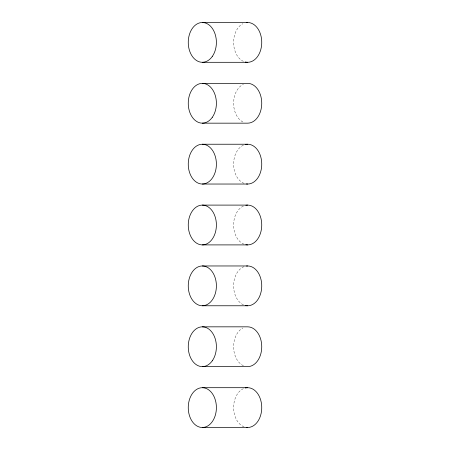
<?xml version="1.0" encoding="UTF-8"?>
<svg xmlns="http://www.w3.org/2000/svg" width="450" height="450" viewBox="0 0 450 450"><rect width="100%" height="100%" fill="white"/><g stroke="black" fill="none" stroke-linecap="round" stroke-linejoin="round"><path stroke-width="0.34" stroke-dasharray="2.25 1.69" d="M243.444 61.38A19.901 14.074 -90 0 1 233.606 42.834A19.901 14.074 -90 0 1 242.865 23.698M242.865 121.967A19.901 14.074 -90 0 1 233.606 102.831A19.901 14.074 -90 0 1 243.444 84.285M244.029 183.358A19.901 14.074 -90 0 1 233.606 164.565A19.901 14.074 -90 0 1 243.444 145.153M244.029 244.221A19.901 14.074 -90 0 1 233.601 225A19.901 14.074 -90 0 1 244.029 205.779M243.444 304.847A19.901 14.074 -90 0 1 233.606 285.435A19.901 14.074 -90 0 1 244.029 266.642M243.444 365.715A19.901 14.074 -90 0 1 233.606 347.169A19.901 14.074 -90 0 1 242.865 328.033M244.029 426.819A19.901 14.074 -90 0 1 233.606 408.032A19.901 14.074 -90 0 1 243.444 388.62"/><path stroke-width="0.67" d="M202.326 22.5L247.674 22.5M202.326 62.303L247.674 62.303M202.326 83.368L247.674 83.368A19.901 14.074 -90 0 1 261.743 103.269A19.901 14.074 -90 0 1 247.674 123.165L202.326 123.165M202.326 144.231A19.901 14.074 -90 0 1 214.515 174.083A19.901 14.074 -90 0 1 190.142 174.083A19.901 14.074 -90 0 1 202.326 144.231L247.674 144.231M202.326 184.033L247.674 184.033M202.326 205.099A19.901 14.074 -90 0 1 214.515 234.951A19.901 14.074 -90 0 1 190.142 234.951A19.901 14.074 -90 0 1 202.326 205.099L247.674 205.099M202.326 244.901L247.674 244.901M202.326 265.967A19.901 14.074 -90 0 1 214.515 295.819A19.901 14.074 -90 0 1 190.142 295.819A19.901 14.074 -90 0 1 202.326 265.967L247.674 265.967M202.326 305.769L247.674 305.769M202.326 326.835L247.674 326.835A19.901 14.074 -90 0 1 261.743 346.731A19.901 14.074 -90 0 1 247.674 366.632L202.326 366.632M202.326 387.697A19.901 14.074 -90 0 1 214.515 417.549A19.901 14.074 -90 0 1 190.142 417.549A19.901 14.074 -90 0 1 202.326 387.697L247.674 387.697M202.326 427.5L247.674 427.5M246.448 22.573A19.901 14.074 -90 0 1 261.731 43.273A19.901 14.074 -90 0 1 245.227 61.999M245.227 144.534A19.901 14.074 -90 0 1 261.731 163.26A19.901 14.074 -90 0 1 246.448 183.96M245.835 205.268A19.901 14.074 -90 0 1 261.743 225A19.901 14.074 -90 0 1 245.835 244.732M246.448 266.04A19.901 14.074 -90 0 1 261.731 286.74A19.901 14.074 -90 0 1 245.227 305.466M245.227 388.001A19.901 14.074 -90 0 1 261.731 406.727A19.901 14.074 -90 0 1 246.448 427.427M212.276 56.469A19.901 14.074 -90 0 0 205.971 23.181A19.901 14.074 -90 0 0 188.736 47.548A19.901 14.074 -90 0 0 212.276 56.469M212.276 117.337A19.901 14.074 -90 0 0 205.971 84.043A19.901 14.074 -90 0 0 188.736 108.416A19.901 14.074 -90 0 0 212.276 117.337M212.276 360.804A19.901 14.074 -90 0 0 205.971 327.51A19.901 14.074 -90 0 0 188.736 351.883A19.901 14.074 -90 0 0 212.276 360.804"/></g></svg>
